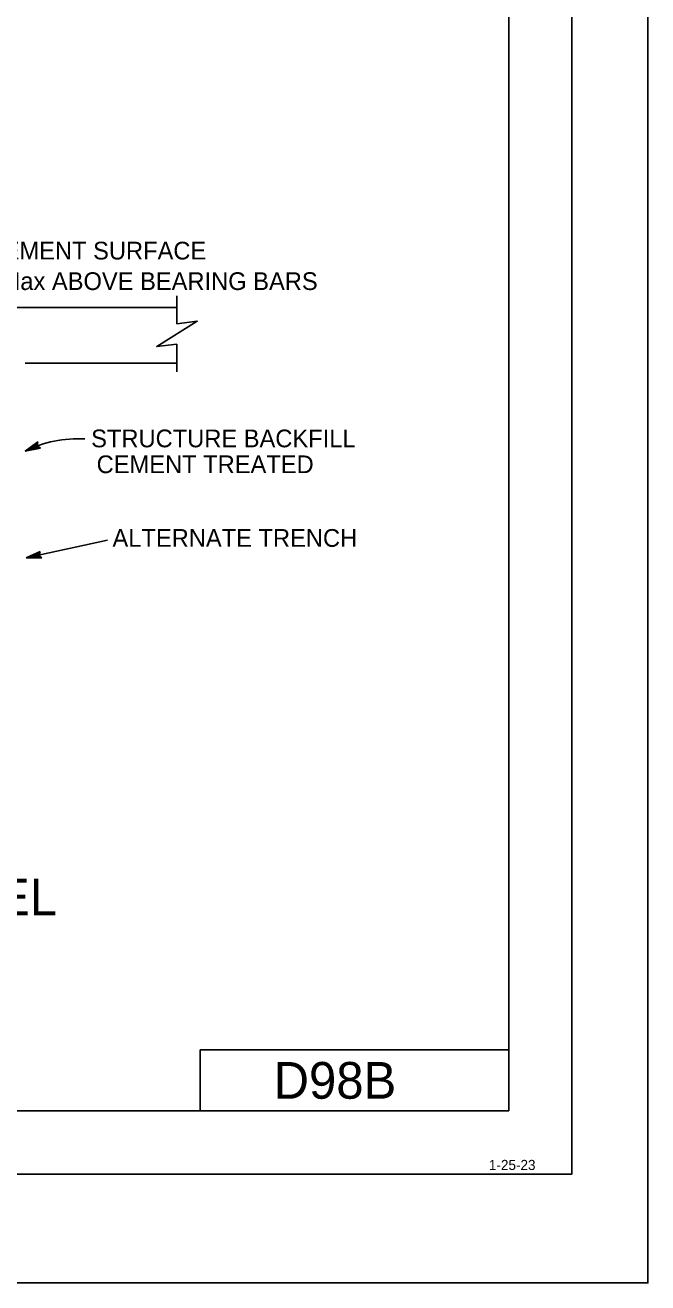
# Model space of a CAD drawing. Extents: x -894 to 866, y -472 to 714.
# Drawn here: x 619.8 to 866, y -472.4 to 24.5 of the extents above; entities that cross this region are included whole.
import ezdxf

# ---------------------------------------------------------------- set-up
doc = ezdxf.new("R2010")
doc.units = 0
for name, color, linetype in [('56 Stage 3 Anno', 7, 'Continuous'), ('57 Undefined', 7, 'Continuous'), ('60 Nongeo Data', 7, 'Continuous'), ('border_INSIDE-BORDER-anno', 7, 'Continuous'), ('border_PLOTTING-ELEMENTS', 7, 'Continuous'), ('border_rw_22x34_Cut_Lines', 7, 'Continuous'), ('border_SHEET', 7, 'Continuous'), ('border_WITHIN-BORDER-anno', 7, 'Continuous')]:
    doc.layers.add(name, color=color, linetype=linetype)

msp = doc.modelspace()

# ---------------------------------------------------------------- linework, layer by layer
at = {"layer": '56 Stage 3 Anno'}
for p, q in [((619.82, -143.79), (624.8, -140.18)), ((625.86, -142.62), (619.82, -143.79)), ((619.82, -143.79), (619.82, -143.79)), ((625.52, -142.38), (621.09, -143.24)), ((621.1, -143.23), (624.73, -140.6)), ((622.36, -142.69), (624.7, -140.99)), ((625.16, -142.15), (622.36, -142.69)), ((623.63, -142.14), (624.63, -141.41)), ((624.86, -141.9), (623.63, -142.14)), ((624.8, -140.18), (624.59, -141.71)), ((624.59, -141.71), (625.86, -142.62)), ((624.8, -140.18), (624.8, -140.18)), ((625.86, -142.62), (625.86, -142.62)), ((652.37, -178.99), (620.19, -186.03)), ((620.19, -186.03), (625.77, -183.45)), ((621.55, -185.73), (625.62, -183.85)), ((625.77, -183.45), (625.27, -184.92)), ((625.77, -183.45), (625.77, -183.45)), ((626.34, -186.05), (620.19, -186.03)), ((620.19, -186.03), (620.19, -186.03)), ((626.05, -185.75), (621.54, -185.73)), ((622.89, -185.44), (625.52, -184.22)), ((625.75, -185.45), (622.89, -185.44)), ((624.24, -185.14), (625.36, -184.62)), ((625.5, -185.15), (624.24, -185.14)), ((625.27, -184.92), (626.34, -186.05)), ((626.34, -186.05), (626.34, -186.05))]:
    msp.add_line(p, q, dxfattribs=at)
msp.add_arc((640.65, -186.06), 47.13, 86.738, 116.226, dxfattribs=at)
at = {"layer": '60 Nongeo Data'}
for p, q in [((679.8, -82.53), (679.8, -93.53)), ((564.72, -87.04), (679.72, -87.04)), ((679.8, -101.53), (679.8, -112.53)), ((619.72, -109.04), (679.72, -109.04))]:
    msp.add_line(p, q, dxfattribs=at)
msp.add_lwpolyline([(679.8, -101.53), (671.8, -102.53), (687.8, -92.53), (679.8, -93.53)], dxfattribs=at)
at = {"layer": 'border_PLOTTING-ELEMENTS'}
for points in [[(-894.04, -472.44), (865.96, -472.44), (865.96, 713.56), (-894.04, 713.56)], [(-864.04, 670.56), (835.96, 670.56), (835.96, -429.44), (-864.04, -429.44)]]:
    msp.add_lwpolyline(points, close=True, dxfattribs=at)
at = {"layer": 'border_rw_22x34_Cut_Lines'}
msp.add_lwpolyline([(-864.04, 670.56), (835.96, 670.56), (835.96, -429.44), (-864.04, -429.44)], close=True, dxfattribs=at)
at = {"layer": 'border_SHEET'}
for p, q in [((810.96, 645.56), (810.96, -404.44)), ((688.93, -404.44), (688.93, -380.44)), ((688.93, -380.44), (810.93, -380.44)), ((810.96, -404.44), (-814.04, -404.44))]:
    msp.add_line(p, q, dxfattribs=at)

# ---------------------------------------------------------------- texts
at = {"layer": '57 Undefined'}
for s, p in [('PAVEMENT SURFACE', (592.55, -68.12)), ('1/4" Max ABOVE BEARING BARS', (591.13, -80.18)), ('STRUCTURE BACKFILL', (645.87, -142.32)), ('CEMENT TREATED', (648.04, -152.54)), ('ALTERNATE TRENCH', (654.3, -181.64))]:
    msp.add_text(s, height=7, dxfattribs=at).set_placement(p)
at = {"layer": 'border_INSIDE-BORDER-anno'}
msp.add_text('SLOTTED CORRUGATED STEEL', height=14.5, dxfattribs=at).set_placement((332.9, -327.29))
at = {"layer": 'border_WITHIN-BORDER-anno'}
for s, height, p in [('D98B', 14.5, (717.99, -399.69)), ('1-25-23', 4, (803.11, -427.86))]:
    msp.add_text(s, height=height, dxfattribs=at).set_placement(p)

doc.saveas('drawing.dxf')
